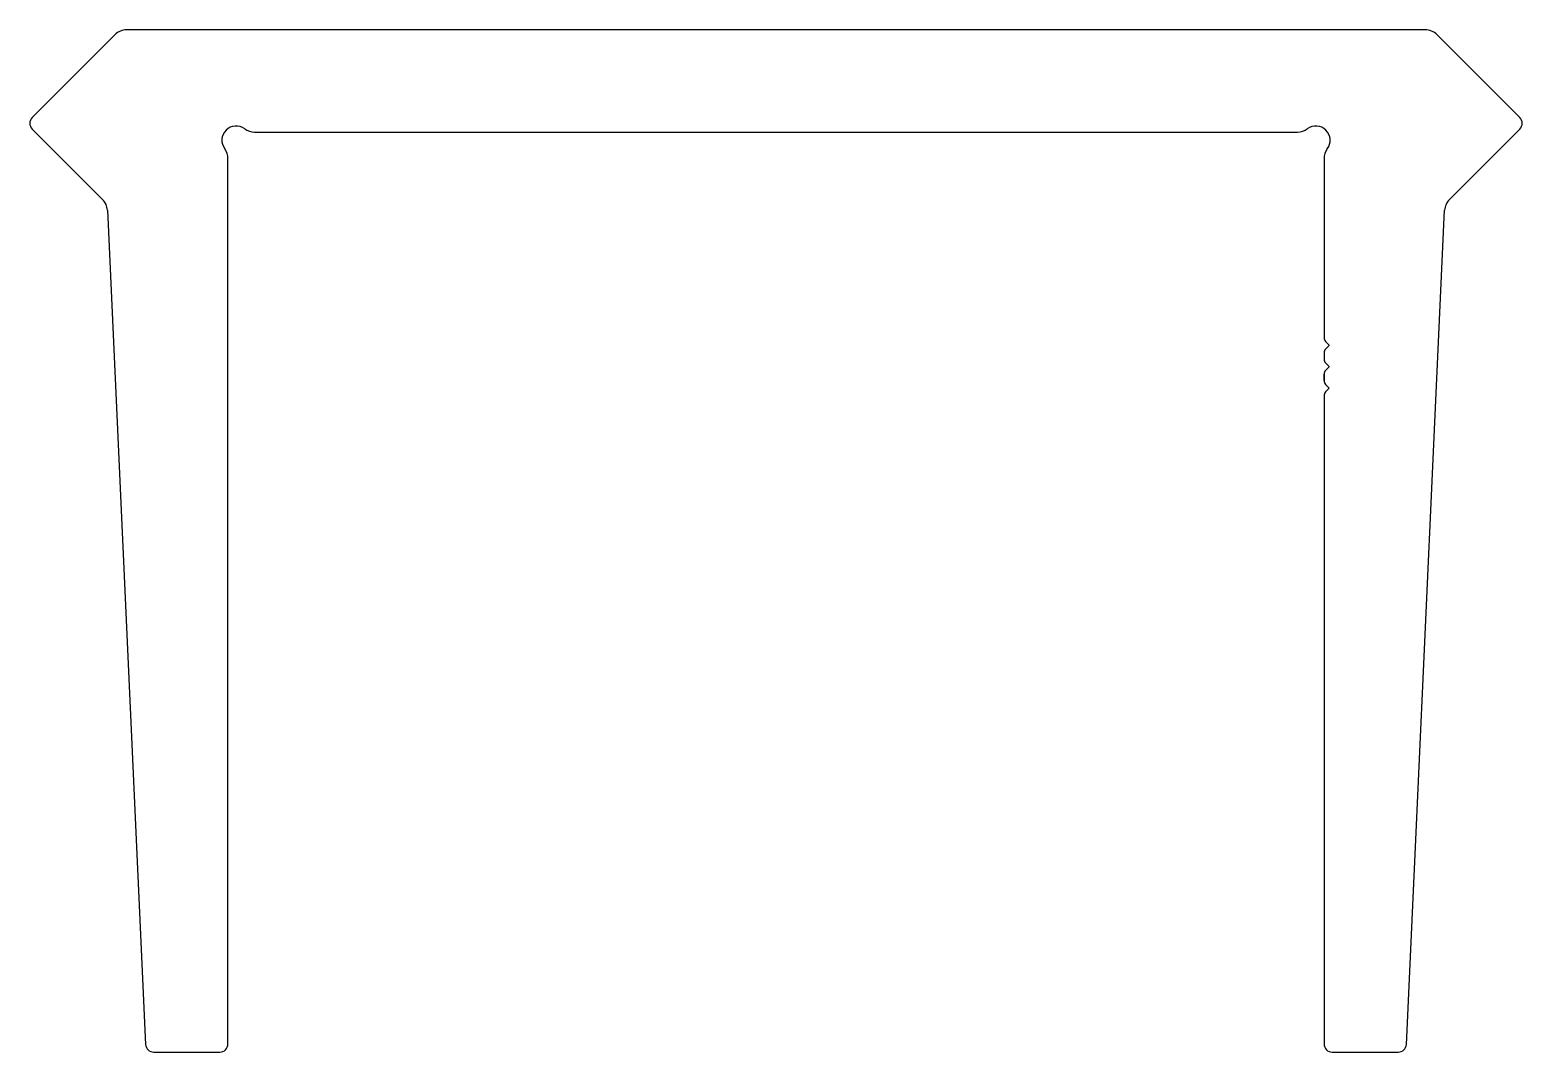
# Model space of a CAD drawing. Extents: x -30.9 to 38.6, y 1.4 to 49.
import ezdxf

# ---------------------------------------------------------------- set-up
doc = ezdxf.new("R2010")
doc.units = 0
doc.layers.add('2', color=7, linetype='CONTINUOUS')

msp = doc.modelspace()

# ---------------------------------------------------------------- linework, layer by layer
at = {"layer": '2', "color": 2, "linetype": 'CONTINUOUS'}
for p, q in [((-26.939, 48.801), (-30.796, 44.944)), ((34.094, 49.024), (-26.401, 49.024)), ((38.49, 44.944), (34.633, 48.801)), ((-30.796, 44.405), (-27.519, 41.128)), ((-20.444, 44.262), (-7.243, 44.262)), ((-7.243, 44.262), (28.138, 44.262)), ((35.213, 41.128), (38.49, 44.405)), ((-21.68, 1.788), (-21.68, 43.025)), ((29.374, 43.025), (29.374, 34.688)), ((-27.297, 40.624), (-25.516, 1.771)), ((33.21, 1.771), (34.99, 40.624)), ((29.447, 34.511), (29.618, 34.34)), ((29.618, 34.328), (29.447, 34.157)), ((29.374, 33.981), (29.374, 33.688)), ((29.447, 33.511), (29.618, 33.34)), ((29.374, 32.981), (29.374, 32.688)), ((29.374, 32.688), (29.374, 32.981)), ((29.374, 32.981), (29.374, 32.688)), ((29.374, 32.688), (29.374, 32.981)), ((29.374, 32.981), (29.374, 32.688)), ((29.618, 33.328), (29.447, 33.157)), ((29.374, 31.981), (29.374, 31.981)), ((29.374, 31.981), (29.374, 1.788)), ((29.447, 32.511), (29.618, 32.34)), ((29.618, 32.329), (29.447, 32.157)), ((-25.136, 1.407), (-22.061, 1.407)), ((29.755, 1.407), (32.829, 1.407))]:
    msp.add_line(p, q, dxfattribs=at)
for centre, radius, start, end in [((-26.401, 48.262), 0.762, 90, 135), ((34.094, 48.262), 0.762, 45, 90), ((-30.527, 44.674), 0.381, 135, 225), ((-21.299, 43.881), 0.665, 53.20017, 216.79983), ((28.993, 43.881), 0.665, 323.20017, 126.79983), ((38.221, 44.674), 0.381, 315, 45), ((-20.444, 45.024), 0.762, 233.20017, 270), ((28.138, 45.024), 0.762, 270, 306.79983), ((-22.442, 43.025), 0.762, 0, 36.79983), ((30.136, 43.025), 0.762, 143.20017, 180), ((-28.058, 40.589), 0.762, 2.6243, 45), ((35.752, 40.589), 0.762, 135, 177.3757), ((29.624, 34.688), 0.25, 180, 225), ((29.624, 33.981), 0.25, 135, 180), ((29.612, 34.334), 0.008, 315, 45), ((29.624, 33.688), 0.25, 180, 225), ((29.624, 32.981), 0.25, 135, 180), ((29.624, 32.688), 0.25, 180, 225), ((29.612, 33.334), 0.008, 315, 45), ((29.624, 31.981), 0.25, 135, 180), ((29.612, 32.334), 0.008, 315, 45), ((-25.136, 1.788), 0.381, 182.6243, 270), ((-22.061, 1.788), 0.381, 270, 0), ((29.755, 1.788), 0.381, 180, 270), ((32.829, 1.788), 0.381, 270, 357.3757)]:
    msp.add_arc(centre, radius, start, end, dxfattribs=at)

doc.saveas('drawing.dxf')
